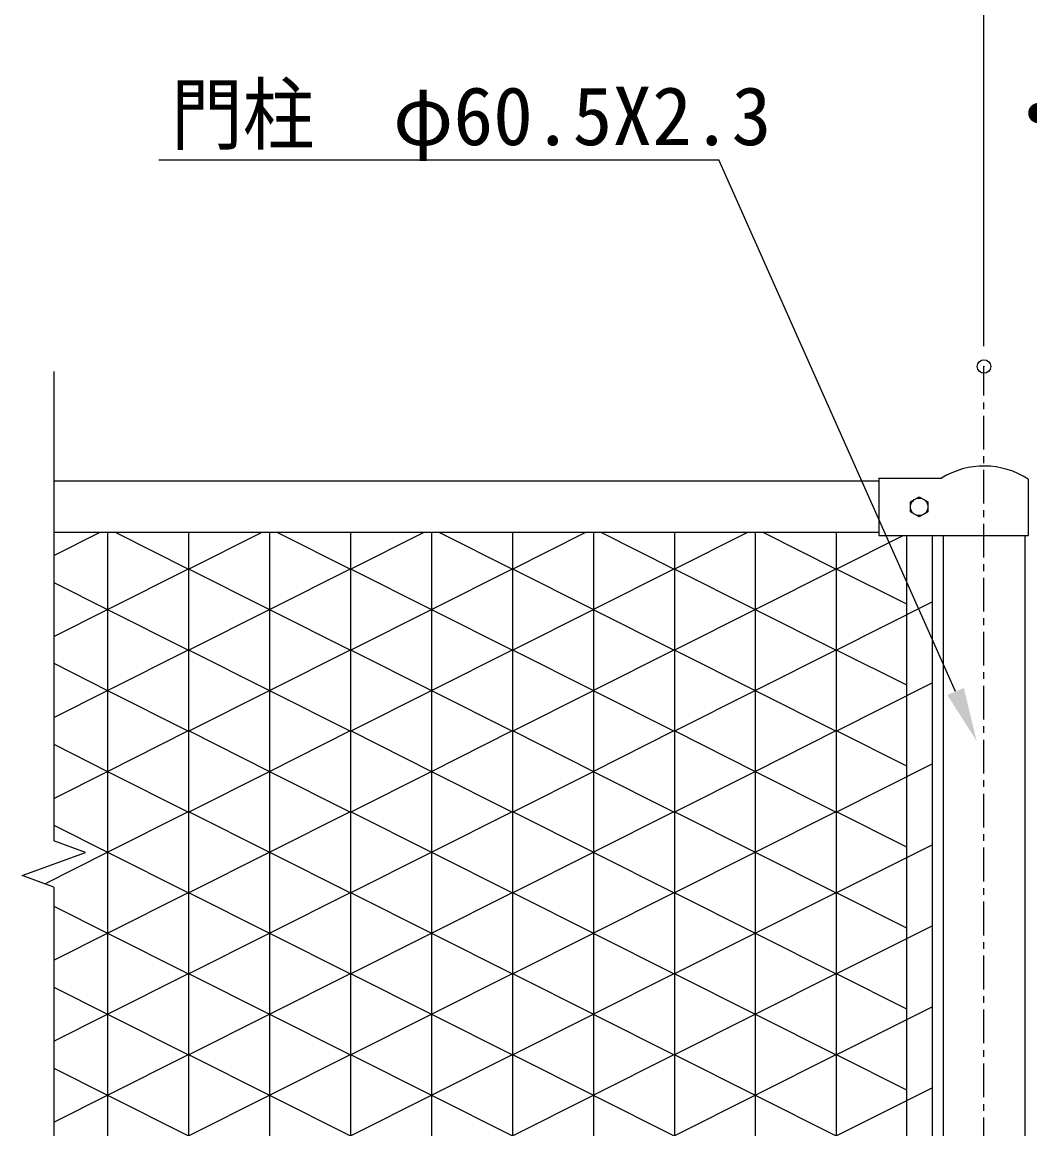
# Model space of a CAD drawing. Units: millimetres, scale not verified. Extents: x -4455 to 4455, y -3150 to 3150.
# Drawn here: x -3825 to -3078, y 947 to 1767 of the extents above; entities that cross this region are included whole.
import ezdxf
from ezdxf.enums import TextEntityAlignment as Align

# ---------------------------------------------------------------- set-up
doc = ezdxf.new("R2010")
doc.units = ezdxf.units.MM
doc.header["$LTSCALE"] = 20
doc.header["$PDMODE"] = 32
doc.header["$PDSIZE"] = 10
doc.linetypes.add('USER1', pattern=[2, 1.25, -0.25, 0.25, -0.25])
for name, color, linetype, lineweight in [('0-0_BUHIN', 7, 'Continuous', 25), ('0-2_KOUZOU', 7, 'Continuous', 25), ('0-3_SUNPOU', 1, 'Continuous', 25), ('0-C_AMI-HATCH', 6, 'Continuous', 25)]:
    doc.layers.add(name, color=color, linetype=linetype, lineweight=lineweight)
doc.layers.add('0-7_DEFPOINTS', color=7, linetype='Continuous')
doc.styles.add('ＭＳ ゴシック', font='')
doc.styles.get('ＭＳ ゴシック').set_extended_font_data('MS Gothic')

# ---------------------------------------------------------------- blocks, each defined once
blk = doc.blocks.new('M1')
at = {"layer": '0-3_SUNPOU'}
blk.add_line((-5, 0), (-38.58, 0), dxfattribs=at)
for points in [[(0, 0), (-5, 0), (-4.96, 0.63)], [(0, 0), (-4.96, -0.63), (-5, 0)], [(0, 0), (-4.96, 0.63), (-4.84, 1.24)], [(0, 0), (-4.84, -1.24), (-4.96, -0.63)], [(0, 0), (-4.84, 1.24), (-4.65, 1.84)], [(0, 0), (-4.65, -1.84), (-4.84, -1.24)], [(0, 0), (-4.65, 1.84), (-4.38, 2.41)], [(0, 0), (-4.38, -2.41), (-4.65, -1.84)], [(0, 0), (-4.38, 2.41), (-4.05, 2.94)], [(0, 0), (-4.05, -2.94), (-4.38, -2.41)], [(0, 0), (-4.05, 2.94), (-3.64, 3.42)], [(0, 0), (-3.64, -3.42), (-4.05, -2.94)], [(0, 0), (-3.64, 3.42), (-3.19, 3.85)], [(0, 0), (-3.19, -3.85), (-3.64, -3.42)], [(0, 0), (-3.19, 3.85), (-2.68, 4.22)], [(0, 0), (-2.68, -4.22), (-3.19, -3.85)], [(0, 0), (-2.68, 4.22), (-2.13, 4.52)], [(0, 0), (-2.13, -4.52), (-2.68, -4.22)], [(0, 0), (-2.13, 4.52), (-1.55, 4.76)], [(0, 0), (-1.55, -4.76), (-2.13, -4.52)], [(0, 0), (-1.55, 4.76), (-0.94, 4.91)], [(0, 0), (-0.94, -4.91), (-1.55, -4.76)], [(0, 0), (-0.94, 4.91), (-0.31, 4.99)], [(0, 0), (-0.31, -4.99), (-0.94, -4.91)], [(0, 0), (-0.31, 4.99), (0.31, 4.99)], [(0, 0), (0.31, -4.99), (-0.31, -4.99)], [(0, 0), (0.31, 4.99), (0.94, 4.91)], [(0, 0), (0.94, 4.91), (1.55, 4.76)], [(0, 0), (1.55, 4.76), (2.13, 4.52)], [(0, 0), (2.13, 4.52), (2.68, 4.22)], [(0, 0), (2.68, 4.22), (3.19, 3.85)], [(0, 0), (3.19, 3.85), (3.64, 3.42)], [(0, 0), (3.64, 3.42), (4.05, 2.94)], [(0, 0), (4.05, 2.94), (4.38, 2.41)], [(0, 0), (4.38, 2.41), (4.65, 1.84)], [(0, 0), (4.65, 1.84), (4.84, 1.24)], [(0, 0), (4.84, 1.24), (4.96, 0.63)], [(0, 0), (4.96, 0.63), (5, 0)], [(0, 0), (0.94, -4.91), (0.31, -4.99)], [(0, 0), (1.55, -4.76), (0.94, -4.91)], [(0, 0), (2.13, -4.52), (1.55, -4.76)], [(0, 0), (2.68, -4.22), (2.13, -4.52)], [(0, 0), (3.19, -3.85), (2.68, -4.22)], [(0, 0), (3.64, -3.42), (3.19, -3.85)], [(0, 0), (4.05, -2.94), (3.64, -3.42)], [(0, 0), (4.38, -2.41), (4.05, -2.94)], [(0, 0), (4.65, -1.84), (4.38, -2.41)], [(0, 0), (4.84, -1.24), (4.65, -1.84)], [(0, 0), (4.96, -0.63), (4.84, -1.24)], [(0, 0), (5, 0), (4.96, -0.63)]]:
    blk.add_solid(points, dxfattribs=at)

msp = doc.modelspace()

# ---------------------------------------------------------------- linework, layer by layer
at = {"layer": '0-0_BUHIN'}
for p, q in [((-3189.69, 1428.87), (-3143.3, 1428.87)), ((-3189.69, 1428.87), (-3189.69, 1386.37)), ((-3078.96, 1428.14), (-3078.96, 1386.37)), ((-3189.7, 1386.37), (-3078.96, 1386.37))]:
    msp.add_line(p, q, dxfattribs=at)
msp.add_arc((-3111.7, 1377.87), 60, 56.9207, 121.77893, dxfattribs=at)
at = {"layer": '0-2_KOUZOU', "color": 1, "linetype": 'USER1'}
msp.add_line((-3111.7, -749.92), (-3111.7, 1511.61), dxfattribs=at)
at = {"layer": '0-2_KOUZOU'}
for p, q in [((-3801.09, 1508.05), (-3801.09, 1160.07)), ((-3189.7, 1426.62), (-3801.09, 1426.62)), ((-3166.21, 1411.38), (-3159.71, 1415.13)), ((-3166.21, 1403.87), (-3166.21, 1411.38)), ((-3159.71, 1415.13), (-3153.21, 1411.38)), ((-3153.21, 1411.38), (-3153.21, 1403.87)), ((-3159.71, 1400.12), (-3166.21, 1403.87)), ((-3153.21, 1403.87), (-3159.71, 1400.12)), ((-3189.7, 1388.62), (-3801.09, 1388.62)), ((-3169.2, 1386.37), (-3169.2, 853.62)), ((-3150.2, 1386.37), (-3150.2, 853.62)), ((-3141.95, 1386.37), (-3141.95, 853.62)), ((-3081.45, 1386.37), (-3081.45, 853.62)), ((-3801.09, 1125.87), (-3801.09, 296.42))]:
    msp.add_line(p, q, dxfattribs=at)
msp.add_lwpolyline([(-3801.09, 1125.87), (-3824.58, 1134.42), (-3777.6, 1151.52), (-3801.09, 1160.07)], dxfattribs=at)
msp.add_circle((-3159.71, 1407.62), 6.5, dxfattribs=at)
at = {"layer": '0-3_SUNPOU'}
for p, q in [((-3111.7, 1526.61), (-3111.7, 1834.44)), ((-3723.23, 1664.68), (-3308.23, 1664.68)), ((-3132.75, 1270.83), (-3308.23, 1664.68))]:
    msp.add_line(p, q, dxfattribs=at)
msp.add_solid([(-3126.61, 1273.44), (-3117.14, 1234.01), (-3138.89, 1268.23)], dxfattribs=at)
at = {"layer": '0-7_DEFPOINTS'}
msp.add_point((-3111.7, 1511.61), dxfattribs=at)
at = {"layer": '0-C_AMI-HATCH'}
for p, q in [((-3801.09, 1371.6), (-3767.21, 1388.62)), ((-3761.2, 1388.62), (-3761.2, -285.38)), ((-3755.23, 1388.62), (-3701.22, 1361.49)), ((-3701.22, 1361.49), (-3647.21, 1388.62)), ((-3701.2, 1388.62), (-3701.2, -285.38)), ((-3641.2, 1388.62), (-3641.2, -285.38)), ((-3635.23, 1388.62), (-3581.22, 1361.49)), ((-3581.22, 1361.49), (-3527.21, 1388.62)), ((-3581.2, 1388.62), (-3581.2, -285.38)), ((-3521.2, 1388.62), (-3521.2, -285.38)), ((-3515.23, 1388.62), (-3461.22, 1361.49)), ((-3461.22, 1361.49), (-3407.21, 1388.62)), ((-3461.2, 1388.62), (-3461.2, -285.38)), ((-3401.2, 1388.62), (-3401.2, -285.38)), ((-3395.23, 1388.62), (-3341.22, 1361.49)), ((-3341.22, 1361.49), (-3287.21, 1388.62)), ((-3341.2, 1388.62), (-3341.2, -285.38)), ((-3281.2, 1388.62), (-3281.2, -285.38)), ((-3275.23, 1388.62), (-3221.22, 1361.49)), ((-3221.22, 1361.49), (-3171.69, 1386.37)), ((-3221.2, 1388.62), (-3221.2, -285.38)), ((-3761.24, 1331.64), (-3701.22, 1361.79)), ((-3701.22, 1361.79), (-3641.2, 1331.64)), ((-3521.24, 1331.64), (-3461.22, 1361.79)), ((-3461.22, 1361.79), (-3401.2, 1331.64)), ((-3401.24, 1331.64), (-3341.22, 1361.79)), ((-3341.22, 1361.79), (-3281.2, 1331.64)), ((-3281.24, 1331.64), (-3221.22, 1361.79)), ((-3221.22, 1361.79), (-3169.2, 1335.66)), ((-3801.09, 1351.68), (-3761.2, 1331.64)), ((-3221.22, 1301.49), (-3150.2, 1337.17)), ((-3801.09, 1311.6), (-3761.2, 1331.64)), ((-3761.24, 1331.64), (-3701.22, 1301.49)), ((-3701.22, 1301.49), (-3641.2, 1331.64)), ((-3641.24, 1331.64), (-3581.22, 1301.49)), ((-3581.22, 1301.49), (-3521.2, 1331.64)), ((-3521.24, 1331.64), (-3461.22, 1301.49)), ((-3461.22, 1301.49), (-3401.2, 1331.64)), ((-3401.24, 1331.64), (-3341.22, 1301.49)), ((-3341.22, 1301.49), (-3281.2, 1331.64)), ((-3281.24, 1331.64), (-3221.22, 1301.49)), ((-3761.24, 1271.64), (-3701.22, 1301.79)), ((-3701.22, 1301.79), (-3641.2, 1271.64)), ((-3641.24, 1271.64), (-3581.22, 1301.79)), ((-3581.22, 1301.79), (-3521.2, 1271.64)), ((-3521.24, 1271.64), (-3461.22, 1301.79)), ((-3461.22, 1301.79), (-3401.2, 1271.64)), ((-3401.24, 1271.64), (-3341.22, 1301.79)), ((-3341.22, 1301.79), (-3281.2, 1271.64)), ((-3281.24, 1271.64), (-3221.22, 1301.79)), ((-3221.22, 1301.79), (-3169.2, 1275.66)), ((-3801.09, 1291.68), (-3761.2, 1271.64)), ((-3801.09, 1251.6), (-3761.2, 1271.64)), ((-3761.24, 1271.64), (-3701.22, 1241.49)), ((-3701.22, 1241.49), (-3641.2, 1271.64)), ((-3641.24, 1271.64), (-3581.22, 1241.49)), ((-3581.22, 1241.49), (-3521.2, 1271.64)), ((-3521.24, 1271.64), (-3461.22, 1241.49)), ((-3461.22, 1241.49), (-3401.2, 1271.64)), ((-3401.24, 1271.64), (-3341.22, 1241.49)), ((-3341.22, 1241.49), (-3281.2, 1271.64)), ((-3281.24, 1271.64), (-3221.22, 1241.49)), ((-3221.22, 1241.49), (-3150.2, 1277.17)), ((-3761.24, 1211.64), (-3701.22, 1241.79)), ((-3701.22, 1241.79), (-3641.2, 1211.64)), ((-3641.24, 1211.64), (-3581.22, 1241.79)), ((-3581.22, 1241.79), (-3521.2, 1211.64)), ((-3521.24, 1211.64), (-3461.22, 1241.79)), ((-3461.22, 1241.79), (-3401.2, 1211.64)), ((-3401.24, 1211.64), (-3341.22, 1241.79)), ((-3341.22, 1241.79), (-3281.2, 1211.64)), ((-3281.24, 1211.64), (-3221.22, 1241.79)), ((-3221.22, 1241.79), (-3169.2, 1215.66)), ((-3801.09, 1231.68), (-3761.2, 1211.64)), ((-3221.22, 1181.49), (-3150.2, 1217.17)), ((-3801.09, 1191.6), (-3761.2, 1211.64)), ((-3761.24, 1211.64), (-3701.22, 1181.49)), ((-3701.22, 1181.49), (-3641.2, 1211.64)), ((-3641.24, 1211.64), (-3581.22, 1181.49)), ((-3581.22, 1181.49), (-3521.2, 1211.64)), ((-3521.24, 1211.64), (-3461.22, 1181.49)), ((-3461.22, 1181.49), (-3401.2, 1211.64)), ((-3401.24, 1211.64), (-3341.22, 1181.49)), ((-3341.22, 1181.49), (-3281.2, 1211.64)), ((-3281.24, 1211.64), (-3221.22, 1181.49)), ((-3761.24, 1151.64), (-3701.22, 1181.79)), ((-3701.22, 1181.79), (-3641.2, 1151.64)), ((-3641.24, 1151.64), (-3581.22, 1181.79)), ((-3581.22, 1181.79), (-3521.2, 1151.64)), ((-3521.24, 1151.64), (-3461.22, 1181.79)), ((-3461.22, 1181.79), (-3401.2, 1151.64)), ((-3401.24, 1151.64), (-3341.22, 1181.79)), ((-3341.22, 1181.79), (-3281.2, 1151.64)), ((-3281.24, 1151.64), (-3221.22, 1181.79)), ((-3221.22, 1181.79), (-3169.2, 1155.66)), ((-3801.09, 1171.68), (-3761.2, 1151.64)), ((-3221.22, 1121.49), (-3150.2, 1157.17)), ((-3807.71, 1128.28), (-3761.2, 1151.64)), ((-3761.24, 1151.64), (-3701.22, 1121.49)), ((-3701.22, 1121.49), (-3641.2, 1151.64)), ((-3641.24, 1151.64), (-3581.22, 1121.49)), ((-3581.22, 1121.49), (-3521.2, 1151.64)), ((-3521.24, 1151.64), (-3461.22, 1121.49)), ((-3461.22, 1121.49), (-3401.2, 1151.64)), ((-3401.24, 1151.64), (-3341.22, 1121.49)), ((-3341.22, 1121.49), (-3281.2, 1151.64)), ((-3281.24, 1151.64), (-3221.22, 1121.49)), ((-3761.24, 1091.64), (-3701.22, 1121.79)), ((-3701.22, 1121.79), (-3641.2, 1091.64)), ((-3641.24, 1091.64), (-3581.22, 1121.79)), ((-3581.22, 1121.79), (-3521.2, 1091.64)), ((-3521.24, 1091.64), (-3461.22, 1121.79)), ((-3461.22, 1121.79), (-3401.2, 1091.64)), ((-3401.24, 1091.64), (-3341.22, 1121.79)), ((-3341.22, 1121.79), (-3281.2, 1091.64)), ((-3281.24, 1091.64), (-3221.22, 1121.79)), ((-3221.22, 1121.79), (-3169.2, 1095.66)), ((-3801.09, 1111.68), (-3761.2, 1091.64)), ((-3801.09, 1071.6), (-3761.2, 1091.64)), ((-3761.24, 1091.64), (-3701.22, 1061.49)), ((-3701.22, 1061.49), (-3641.2, 1091.64)), ((-3641.24, 1091.64), (-3581.22, 1061.49)), ((-3581.22, 1061.49), (-3521.2, 1091.64)), ((-3401.24, 1091.64), (-3341.22, 1061.49)), ((-3341.22, 1061.49), (-3281.2, 1091.64)), ((-3281.24, 1091.64), (-3221.22, 1061.49)), ((-3221.22, 1061.49), (-3150.2, 1097.17)), ((-3761.24, 1031.64), (-3701.22, 1061.79)), ((-3701.22, 1061.79), (-3641.2, 1031.64)), ((-3641.24, 1031.64), (-3581.22, 1061.79)), ((-3581.22, 1061.79), (-3521.2, 1031.64)), ((-3521.24, 1031.64), (-3461.22, 1061.79)), ((-3461.22, 1061.79), (-3401.2, 1031.64)), ((-3401.24, 1031.64), (-3341.22, 1061.79)), ((-3341.22, 1061.79), (-3281.2, 1031.64)), ((-3281.24, 1031.64), (-3221.22, 1061.79)), ((-3221.22, 1061.79), (-3169.2, 1035.66)), ((-3801.09, 1051.68), (-3761.2, 1031.64)), ((-3221.22, 1001.49), (-3150.2, 1037.17)), ((-3801.09, 1011.6), (-3761.2, 1031.64)), ((-3761.24, 1031.64), (-3701.22, 1001.49)), ((-3701.22, 1001.49), (-3641.2, 1031.64)), ((-3641.24, 1031.64), (-3581.22, 1001.49)), ((-3581.22, 1001.49), (-3521.2, 1031.64)), ((-3521.24, 1031.64), (-3461.22, 1001.49)), ((-3461.22, 1001.49), (-3401.2, 1031.64)), ((-3401.24, 1031.64), (-3341.22, 1001.49)), ((-3341.22, 1001.49), (-3281.2, 1031.64)), ((-3281.24, 1031.64), (-3221.22, 1001.49)), ((-3761.24, 971.64), (-3701.22, 1001.79)), ((-3701.22, 1001.79), (-3641.2, 971.64)), ((-3641.24, 971.64), (-3581.22, 1001.79)), ((-3581.22, 1001.79), (-3521.2, 971.64)), ((-3521.24, 971.64), (-3461.22, 1001.79)), ((-3461.22, 1001.79), (-3401.2, 971.64)), ((-3401.24, 971.64), (-3341.22, 1001.79)), ((-3341.22, 1001.79), (-3281.2, 971.64)), ((-3281.24, 971.64), (-3221.22, 1001.79)), ((-3221.22, 1001.79), (-3169.2, 975.66)), ((-3801.09, 991.68), (-3761.2, 971.64)), ((-3801.09, 951.6), (-3761.2, 971.64)), ((-3761.24, 971.64), (-3701.22, 941.49)), ((-3701.22, 941.49), (-3641.2, 971.64)), ((-3641.24, 971.64), (-3581.22, 941.49)), ((-3581.22, 941.49), (-3521.2, 971.64)), ((-3521.24, 971.64), (-3461.22, 941.49)), ((-3461.22, 941.49), (-3401.2, 971.64))]:
    msp.add_line(p, q, dxfattribs=at)
for points in [[(-3641.24, 1331.64), (-3581.22, 1361.79), (-3521.2, 1331.64)], [(-3521.24, 1091.64), (-3461.22, 1061.49), (-3401.2, 1091.64)], [(-3281.24, 971.64), (-3221.22, 941.49), (-3150.2, 977.17)], [(-3401.24, 971.64), (-3341.22, 941.49), (-3281.2, 971.64)]]:
    msp.add_lwpolyline(points, dxfattribs=at)

# ---------------------------------------------------------------- block references
at = {"layer": '0-3_SUNPOU', "xscale": 1.5, "yscale": 1.5, "rotation": 180}
msp.add_blockref('M1', (-3071.45, 1699.44), dxfattribs=at)

# ---------------------------------------------------------------- texts
at = {"layer": '0-2_KOUZOU', "color": 3, "style": 'ＭＳ ゴシック'}
msp.add_text('φ60.5X2.3', height=43.3, dxfattribs=at).set_placement((-3549.71, 1662.67), align=Align.BOTTOM_LEFT)
at = {"layer": '0-3_SUNPOU', "color": 3, "style": 'ＭＳ ゴシック', "width": 0.9}
msp.add_text('門柱', height=43.3, dxfattribs=at).set_placement((-3714.25, 1663.9), align=Align.BOTTOM_LEFT)

doc.saveas('drawing.dxf')
